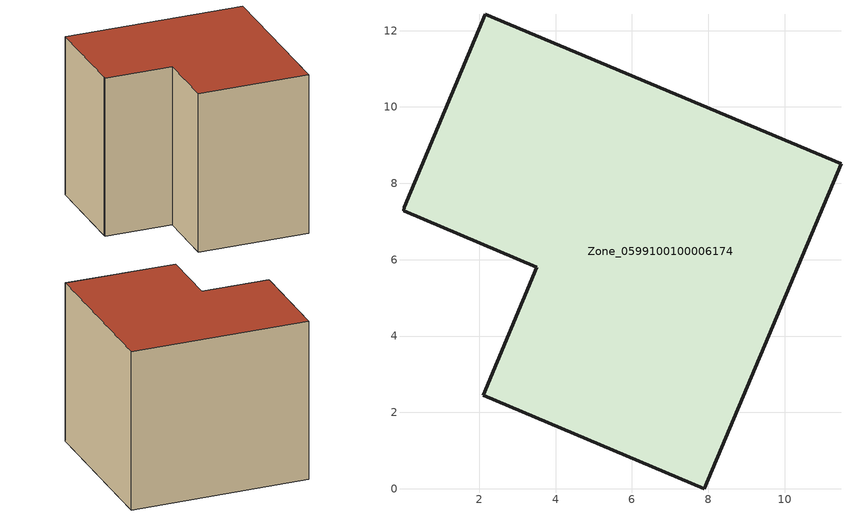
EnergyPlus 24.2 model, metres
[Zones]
Zone_0599100100006174
 floor ground (C_G): 2.1,2.44 3.5,5.8 0.01,7.29 0.03,7.37 2.16,12.43 11.48,8.51 7.89,0 z0
 wall outside (C_F): 3.5,5.8 2.1,2.44 7.89,0 11.48,8.51 2.16,12.43 0.03,7.37 0.01,7.29 3.5,5.8 z0:9.21
 roof outside (C_R): 0.01,7.29 3.5,5.8 2.1,2.44 7.89,0 11.48,8.51 2.16,12.43 0.03,7.37 z9.21
[BUILDING]
Pand.0599100100006174: North Axis=0; Terrain=City; Loads Convergence Tolerance Value=0.04; Temperature Convergence Tolerance Value=0.4; Solar Distribution=FullExterior; Maximum Number of Warmup Days=25; Minimum Number of Warmup Days=1
[Site:Location]
Rotterdam.The.Hague.AP_ZH_NLD Design_Conditions: Latitude=51.96; Longitude=4.45; Time Zone=1; Elevation=-4.5
[SITE:GROUNDTEMPERATURE:BUILDINGSURFACE]
18, 18, 18, 18, 18, 18, 18, 18, 18, 18, 18, 18
[MATERIAL] Thermal Absorptance=0.9; Solar Absorptance=0.7; Visible Absorptance=0.7
Name | Roughness | Thickness | Conductivity | Density | Specific Heat
G.TC.2006-2014 | MediumSmooth | 0.15 | 0.06 | 540 | 1210
F.TC.2006-2014 | Rough | 0.3 | 0.12 | 1920 | 840
R.TC.2006-2014 | MediumRough | 0.2 | 0.08 | 1500 | 1000
[CONSTRUCTION]
C_G: G.TC.2006-2014
C_F: F.TC.2006-2014
C_R: R.TC.2006-2014
[ZONE]
Zone_0599100100006174: Type=1; Multiplier=1; Ceiling Height=Autocalculate; Volume=Autocalculate; Floor Area=autocalculate; Part of Total Floor Area=Yes
[ZONEINFILTRATION:DESIGNFLOWRATE]
Infil_Zone_0599100100006174: Zone or ZoneList or Space or SpaceList=Zone_0599100100006174; Schedule=AlwaysOn; Design Flow Rate Calculation Method=Flow/Area; Flow Rate per Floor Area=0.0015; Constant Term Coefficient=1; Temperature Term Coefficient=0; Velocity Term Coefficient=0; Velocity Squared Term Coefficient=0
[HVACTEMPLATE:ZONE:IDEALLOADSAIRSYSTEM]
Zone_0599100100006174: Maximum Heating Supply Air Temperature=50; Minimum Cooling Supply Air Temperature=13; Maximum Heating Supply Air Humidity Ratio=0.0156; Minimum Cooling Supply Air Humidity Ratio=0.0077; Heating Limit=NoLimit; Cooling Limit=NoLimit; Dehumidification Control Type=ConstantSensibleHeatRatio; Cooling Sensible Heat Ratio=0.7; Dehumidification Setpoint=60; Humidification Control Type=None; Humidification Setpoint=30; Outdoor Air Method=None; Outdoor Air Flow Rate per Person=0.00944; Outdoor Air Flow Rate per Zone Floor Area=0; Outdoor Air Flow Rate per Zone=0; Demand Controlled Ventilation Type=None; Outdoor Air Economizer Type=NoEconomizer; Heat Recovery Type=None; Sensible Heat Recovery Effectiveness=0.7; Latent Heat Recovery Effectiveness=0.65
[ZONECONTROL:THERMOSTAT]
ThermostatControl_Zone_0599100100006174: Zone or ZoneList=Zone_0599100100006174; Control Type Schedule=DualSetpointControlType; Control 1=Thermostat_Zone_0599100100006174; Temperature Difference Between Cutout And Setpoint=0
[THERMOSTATSETPOINT:DUALSETPOINT]
Thermostat_Zone_0599100100006174: Heating Setpoint Temperature Schedule=HeatingSetpoint_Zone_0599100100006174; Cooling Setpoint Temperature Schedule=CoolingSetpoint_Zone_0599100100006174
[SCHEDULE:COMPACT]
HeatingSetpoint_Zone_0599100100006174: Through: 12/31, For: AllDays, Until: 24:00, 21
CoolingSetpoint_Zone_0599100100006174: Through: 12/31, For: AllDays, Until: 24:00, 24
DualSetpointControlType: Through: 12/31, For: AllDays, Until: 24:00, 4
AlwaysOn: Through: 12/31, For: AllDays, Until: 24:00, 1
